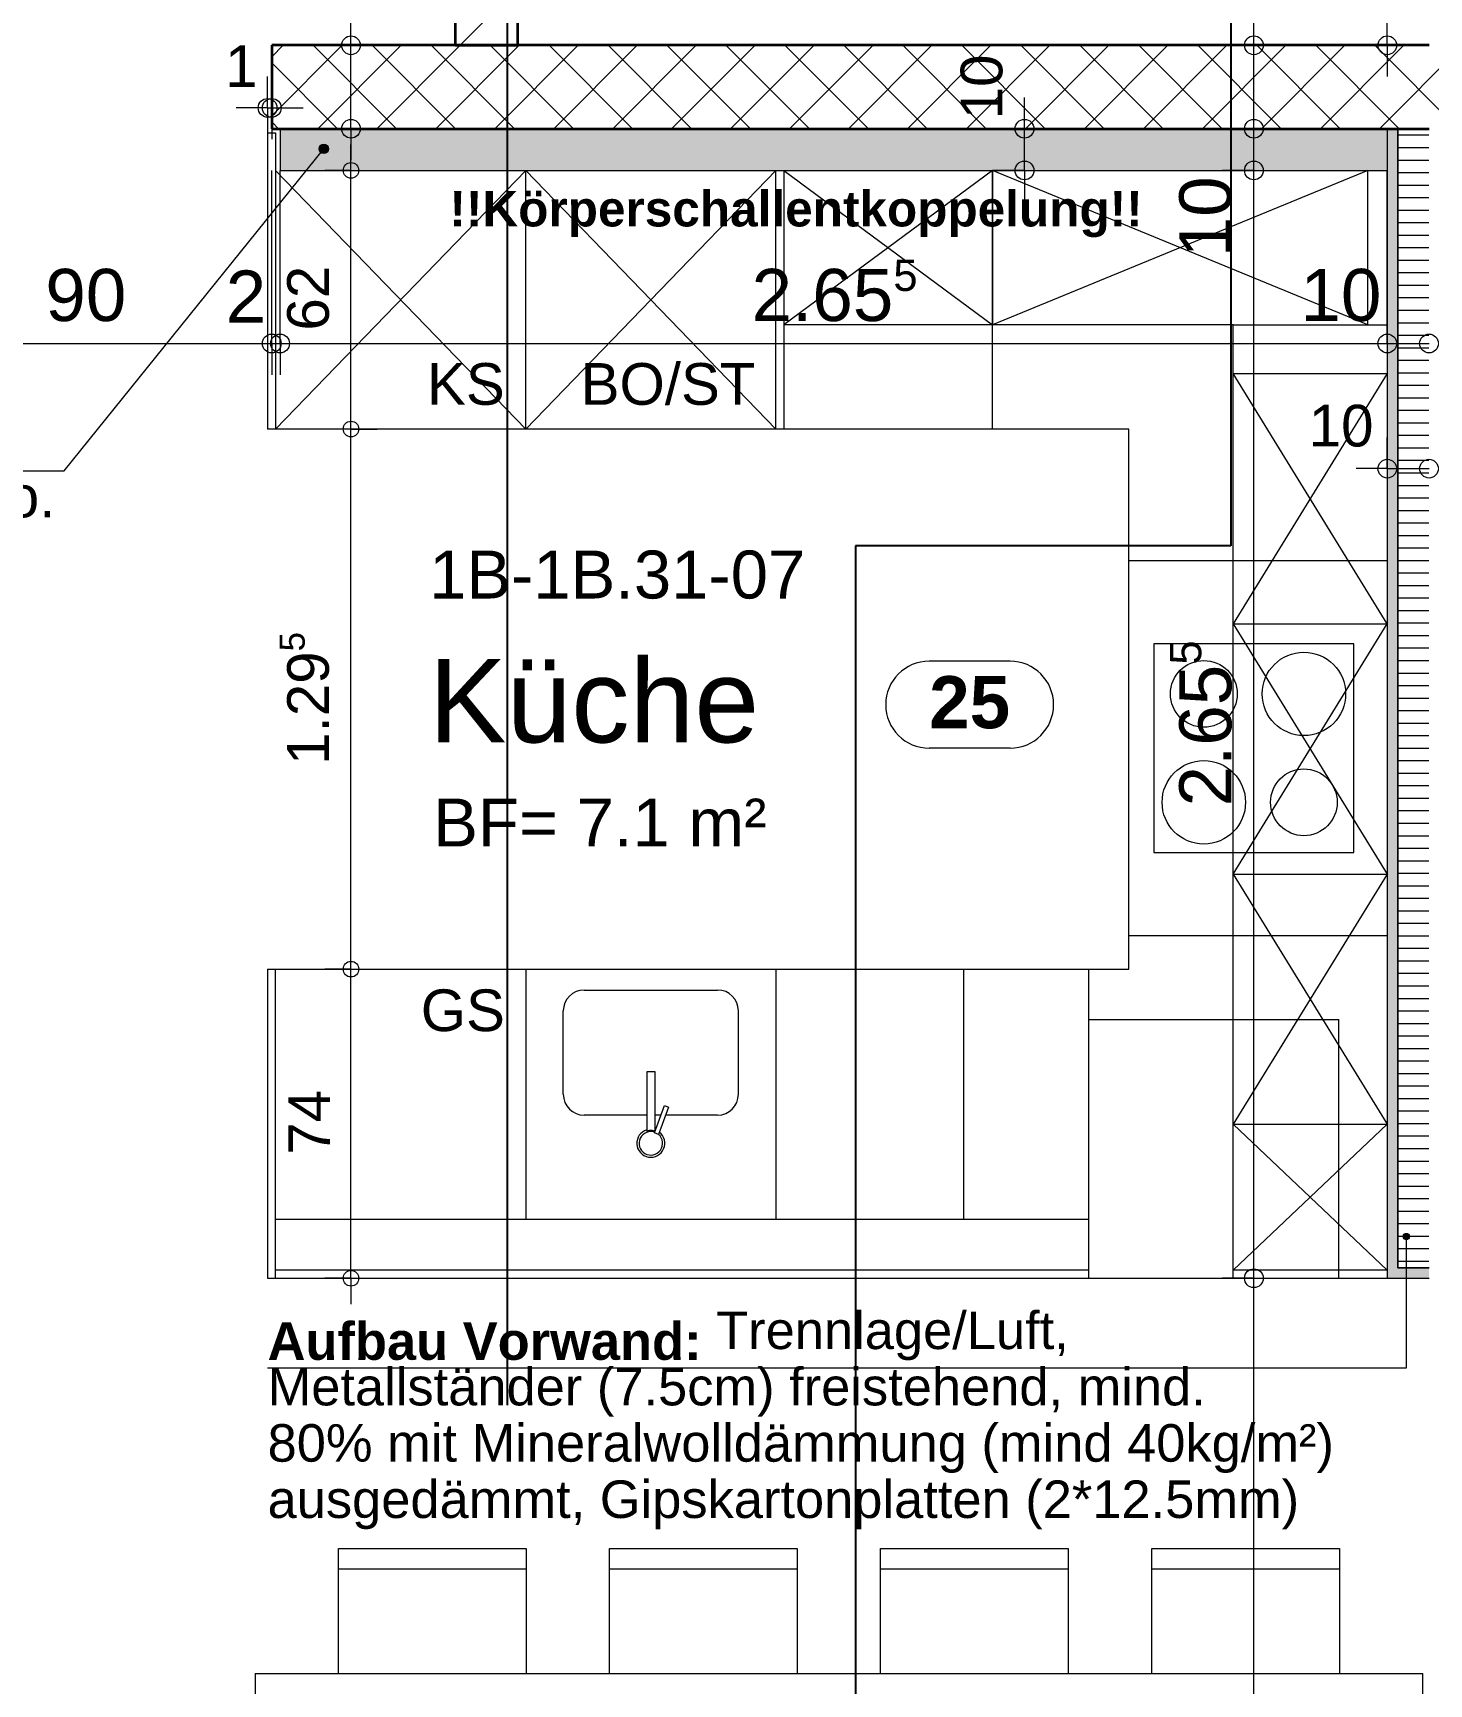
# Model space of a CAD drawing. Header units: metres. Extents: x 0.003 to 0.843, y 0.003 to 0.597.
# Drawn here: x 0.4049 to 0.4719, y 0.2022 to 0.2813 of the extents above; entities that cross this region are included whole.
import ezdxf

# ---------------------------------------------------------------- set-up
doc = ezdxf.new("R2010")
doc.units = ezdxf.units.M
for name, pattern in [('AUSGEZOGEN', [0]), ('LINIE_23', [0.0079, 0.004, -0.0013, 0, -0.0013, 0, -0.0013]), ('STRICHLINIE', [19.049999999999997, 12.7, -6.35]), ('STRICHPUNKT', [25.4, 12.7, -6.35, 0, -6.35])]:
    doc.linetypes.add(name, pattern=pattern)
for name, color, linetype, lineweight in [('Bauachsen grob', 7, 'STRICHPUNKT', 13), ('Detailmasse', 7, 'AUSGEZOGEN', 13), ('Kueche', 7, 'AUSGEZOGEN', 18), ('Leichtbauwaende', 7, 'AUSGEZOGEN', 18), ('Moebel', 253, 'AUSGEZOGEN', 13), ('Raumbezeichnung', 7, 'AUSGEZOGEN', 18), ('Sanitaer Vermassung', 251, 'AUSGEZOGEN', 18), ('Schnittbegrenzung', 7, 'AUSGEZOGEN', 13), ('Text Werkplan Ausfuehrung', 7, 'AUSGEZOGEN', 25), ('Wand Beton bewehrt', 7, 'AUSGEZOGEN', 35), ('Wand Mauerwerk tragend', 7, 'AUSGEZOGEN', 35), ('Werkplan- Ausfuehrungsmasse', 7, 'AUSGEZOGEN', 13)]:
    doc.layers.add(name, color=color, linetype=linetype, lineweight=lineweight)
doc.styles.add('ARIAL', font='ARIAL.TTF')

msp = doc.modelspace()

# ---------------------------------------------------------------- hatches: boundary and pattern name
at = {"layer": 'Leichtbauwaende', "linetype": 'AUSGEZOGEN', "lineweight": 13}
msp.add_hatch(color=254, dxfattribs=at).paths.add_polyline_path([(0.469859989564866, 0.2767399938814342), (0.469859989564866, 0.2747399939261377), (0.4167599907517432, 0.2747399939261377), (0.4167599907517432, 0.2767399938814342)], flags=16)
for points in [[(0.469859989564866, 0.2767399938814342), (0.4698599895648662, 0.2221199951022864), (0.4703599895536902, 0.2221199951022864), (0.4703599895536902, 0.2767399938814342)], [(0.4718599895201626, 0.2221199951022864), (0.4698599895648662, 0.2221199951022864), (0.4698599895648662, 0.2216199951134623), (0.4718599895201626, 0.2216199951134623)]]:
    msp.add_hatch(color=9, dxfattribs=at).paths.add_polyline_path(points)
at = {"layer": 'Text Werkplan Ausfuehrung', "linetype": 'AUSGEZOGEN', "lineweight": 13}
for points in [[(0.4186325427745625, 0.2758096261052921), (0.4190290016946433, 0.2756346483174043), (0.4186785991914799, 0.2759169898300116)], [(0.4186447938011688, 0.275695731809029), (0.4189338887626036, 0.2755668125371425), (0.4186325427745625, 0.2758096261052921)], [(0.4186325427745625, 0.2758096261052921), (0.4189338887626036, 0.2755668125371425), (0.4190290016946433, 0.2756346483174043)], [(0.4188199944735208, 0.2755545615194473), (0.4186447938011688, 0.275695731809029), (0.4187126307488013, 0.2756006179363648)], [(0.4186447938011688, 0.275695731809029), (0.4188199944735208, 0.2755545615194473), (0.4189338887626036, 0.2755668125371425)], [(0.4186785991914799, 0.2759169898300116), (0.4190750590521852, 0.2757420132094944), (0.4187737130641441, 0.275984826777644)], [(0.4186785991914799, 0.2759169898300116), (0.4190290016946433, 0.2756346483174043), (0.4190750590521852, 0.2757420132094944)], [(0.4187737130641441, 0.275984826777644), (0.4190628080416705, 0.2758559075074885), (0.4188876073693185, 0.27599707779707)], [(0.4187737130641441, 0.275984826777644), (0.4190750590521852, 0.2757420132094944), (0.4190628080416705, 0.2758559075074885)], [(0.4188876073693185, 0.27599707779707), (0.4190628080416705, 0.2758559075074885), (0.4189949722614086, 0.2759510204395282)], [(0.4706251337495324, 0.2236199950687588), (0.4709251327567015, 0.2236199950687588), (0.4709041327557039, 0.2236949950723211)], [(0.4706251337495324, 0.2236199950687588), (0.4709041327557039, 0.2236949950723211), (0.4706461337505298, 0.2236949950723211)], [(0.4706461337505298, 0.2235449960646472), (0.4709251327567015, 0.2236199950687588), (0.4706251337495324, 0.2236199950687588)], [(0.4706461337505298, 0.2236949950723211), (0.4709041327557039, 0.2236949950723211), (0.4708501327607686, 0.2237489950748859)], [(0.4706461337505298, 0.2236949950723211), (0.4708501327607686, 0.2237489950748859), (0.4707001337530946, 0.2237489950748859)], [(0.4706461337505298, 0.2235449960646472), (0.4709041327557039, 0.2235449960646472), (0.4709251327567015, 0.2236199950687588)], [(0.4707001337530946, 0.2234909960697117), (0.4709041327557039, 0.2235449960646472), (0.4706461337505298, 0.2235449960646472)], [(0.4707001337530946, 0.2237489950748859), (0.4708501327607686, 0.2237489950748859), (0.470775133756657, 0.2237699950758834)], [(0.4707001337530946, 0.2234909960697117), (0.4708501327607686, 0.2234909960697117), (0.4709041327557039, 0.2235449960646472)], [(0.4708501327607686, 0.2234909960697117), (0.4707001337530946, 0.2234909960697117), (0.470775133756657, 0.2234699960687143)]]:
    msp.add_hatch(color=7, dxfattribs=at).paths.add_polyline_path(points)

# ---------------------------------------------------------------- linework, layer by layer
at = {"layer": 'Bauachsen grob', "color": 32, "linetype": 'LINIE_23', "lineweight": 25, "true_color": 0xc36e14}
msp.add_line((0.4276599902656923, 0.01553999971970916), (0.4276599902656923, 0.5826399870440364), dxfattribs=at)
at = {"layer": 'Detailmasse', "color": 240, "linetype": 'AUSGEZOGEN', "lineweight": 13}
for p, q in [((0.4161599907651544, 0.2777399938590825), (0.4161599907651544, 0.279239993872121)), ((0.416359990760684, 0.2777399938590825), (0.416359990760684, 0.279239993872121)), ((0.4524599899537864, 0.2767399938814342), (0.4524599899537864, 0.2782399938944727)), ((0.4161599907651544, 0.2777399938590825), (0.4146599937733561, 0.2777399938590825)), ((0.4161599907651544, 0.2777399938590825), (0.4161599907651544, 0.2762399968672843)), ((0.4161599907651544, 0.2777399938590825), (0.4161599907651544, 0.2777399938590825)), ((0.4161599907651544, 0.2777399938590825), (0.416359990760684, 0.2777399938590825)), ((0.416359990760684, 0.2777399938590825), (0.416359990760684, 0.2762399968672843)), ((0.416359990760684, 0.2777399938590825), (0.416359990760684, 0.2777399938590825)), ((0.416359990760684, 0.2777399938590825), (0.4178599907737224, 0.2777399938590825)), ((0.4524599899537864, 0.2767399938814342), (0.4509599899407479, 0.2767399938814342)), ((0.4524599899537864, 0.2767399938814342), (0.4539599869455846, 0.2767399938814342)), ((0.4524599899537864, 0.2767399938814342), (0.4524599899537864, 0.2767399938814342)), ((0.4524599899537864, 0.2747399939261377), (0.4524599899537864, 0.2767399938814342)), ((0.4524599899537864, 0.2747399939261377), (0.4509599899407479, 0.2747399939261377)), ((0.4524599899537864, 0.2747399939261377), (0.4539599869455846, 0.2747399939261377)), ((0.4524599899537864, 0.2747399939261377), (0.4524599899537864, 0.2747399939261377)), ((0.4524599899537864, 0.2747399939261377), (0.4524599899537864, 0.2732399969343395)), ((0.469859989564866, 0.26043987120054), (0.469859989564866, 0.2619398712135785)), ((0.469859989564866, 0.26043987120054), (0.4683599925730678, 0.26043987120054)), ((0.469859989564866, 0.26043987120054), (0.469859989564866, 0.2589398742087418)), ((0.469859989564866, 0.26043987120054), (0.469859989564866, 0.26043987120054)), ((0.469859989564866, 0.26043987120054), (0.4718599895201626, 0.26043987120054))]:
    msp.add_line(p, q, dxfattribs=at)
for centre in [(0.4161599907651544, 0.2777399938590825), (0.416359990760684, 0.2777399938590825), (0.4524599899537864, 0.2767399938814342), (0.4524599899537864, 0.2747399939261377), (0.469859989564866, 0.26043987120054), (0.4718599895201626, 0.26043987120054)]:
    msp.add_circle(centre, 0.0004500000039115548, dxfattribs=at)
at = {"layer": 'Kueche', "color": 7, "linetype": 'AUSGEZOGEN', "lineweight": 18}
for p, q in [((0.4161599907651544, 0.2765399938859046), (0.4165399907566606, 0.2765399938859046)), ((0.4161599907651544, 0.2765399938859046), (0.4161599907651544, 0.2623399942032993)), ((0.4165399907566606, 0.2765399938859046), (0.4165399907566606, 0.2623399942032993)), ((0.4285399904884397, 0.2747399939261377), (0.4165399907566606, 0.2623399942032993)), ((0.4285399904884397, 0.2623399942032993), (0.4165399907566606, 0.2747399939261377)), ((0.4285399904884397, 0.2623399942032993), (0.4285399904884397, 0.2747399939261377)), ((0.4405399902202188, 0.2747399939261377), (0.4285399904884397, 0.2623399942032993)), ((0.4285399904884397, 0.2747399939261377), (0.4405399902202188, 0.2623399942032993)), ((0.4405399902202188, 0.2623399942032993), (0.4405399902202188, 0.2747399939261377)), ((0.4409199902117252, 0.2747399939261377), (0.4409199902117252, 0.2623399942032993)), ((0.4313399904258499, 0.2354399948045621), (0.4377399902827979, 0.2354399948045607)), ((0.4303399904482117, 0.2304399949163285), (0.4303399904482018, 0.2344399948269125)), ((0.4387399902604571, 0.2304399949163285), (0.4387399902604471, 0.2344399948269125)), ((0.4343399903587999, 0.2315137197522691), (0.4343399903587988, 0.2286654289159774)), ((0.4347399903498569, 0.2315137197523063), (0.4343399903587999, 0.2315137197522691)), ((0.4347399903498569, 0.2286654289160147), (0.4347399903498569, 0.2315137197523063)), ((0.4347195205917119, 0.2285855688176125), (0.4351959743002561, 0.2298946146079002)), ((0.4353839128170595, 0.2298262105901031), (0.4349047174629421, 0.2285096321809324)), ((0.4351959743002561, 0.2298946146079002), (0.4353839128170595, 0.2298262105901031)), ((0.4313399904258496, 0.2294399949386712), (0.4313399904258496, 0.2294399949386712)), ((0.4343399903587988, 0.2294399949387412), (0.4313399904258575, 0.2294399949386794)), ((0.4350305062645538, 0.2294399949387599), (0.4347399903498569, 0.2294399949386302)), ((0.4377399902828065, 0.2294399949386989), (0.4352433418196068, 0.2294399949387421)), ((0.4343399903587988, 0.2286654289159774), (0.4343683552001599, 0.228676402995699)), ((0.4347116255108824, 0.2286764029957176), (0.4347399903498569, 0.2286654289160147)), ((0.4349047174665746, 0.2285096321794422), (0.4347195205917119, 0.2285855688176125)), ((0.4347520505317961, 0.2286749441154075), (0.4347399903498593, 0.2286799395954199))]:
    msp.add_line(p, q, dxfattribs=at)
at = {"layer": 'Kueche', "color": 7, "linetype": 'STRICHPUNKT', "lineweight": 18}
for p, q in [((0.4509199899882077, 0.2747399939261377), (0.4409199902117252, 0.2673399940915406)), ((0.4409199902117252, 0.2747399939261377), (0.4509199899882077, 0.2673399940915406)), ((0.4509199899882077, 0.2747399939261377), (0.4509199899882077, 0.2673399940915406)), ((0.4689199895858765, 0.2747399939261377), (0.4509199899882077, 0.2673399940915406)), ((0.4689199895858765, 0.2673399940915406), (0.4509199899882077, 0.2747399939261377)), ((0.4689199895858765, 0.2673399940915406), (0.4689199895858765, 0.2747399939261377)), ((0.4624599897302691, 0.2673399940915406), (0.4409199902117252, 0.2673399940915406)), ((0.4624599897302691, 0.2216199951134623), (0.4624599897302691, 0.2673399940915406)), ((0.4624599897302691, 0.2673399940915406), (0.469859989564866, 0.2673399940915406)), ((0.4624599897302691, 0.2649999941438437), (0.469859989564866, 0.2649999941438437)), ((0.469859989564866, 0.2649999941438437), (0.4624599897302691, 0.2529999944120646)), ((0.469859989564866, 0.2529999944120646), (0.4624599897302691, 0.2649999941438437)), ((0.4624599897302691, 0.2529999944120646), (0.469859989564866, 0.2529999944120646)), ((0.4624599897302691, 0.2529999944120646), (0.4698599895648662, 0.2409999946802855)), ((0.4624599897302691, 0.2409999946802855), (0.469859989564866, 0.2529999944120646)), ((0.4624599897302691, 0.2409999946802855), (0.4698599895648662, 0.2409999946802855)), ((0.4698599895648662, 0.2409999946802855), (0.4624599897302691, 0.2289999949485064)), ((0.4624599897302691, 0.2409999946802855), (0.4698599895648662, 0.2289999949485064)), ((0.4624599897302691, 0.2289999949485064), (0.4698599895648662, 0.2289999949485064)), ((0.4698599895648662, 0.2289999949485064), (0.4624599897302691, 0.2219999951049686)), ((0.4698599895648662, 0.2219999951049686), (0.4624599897302691, 0.2289999949485064)), ((0.4698599895648662, 0.2219999951049686), (0.4624599897302691, 0.2219999951049686))]:
    msp.add_line(p, q, dxfattribs=at)
at = {"layer": 'Kueche', "color": 7, "linetype": 'STRICHLINIE', "lineweight": 18}
for p, q in [((0.4509199899882077, 0.2623399942032993), (0.4509199899882077, 0.2747399939261377)), ((0.4574599898420277, 0.2560399943441153), (0.469859989564866, 0.2560399943441153)), ((0.4698599895648662, 0.2380399947464466), (0.4574599898420277, 0.2380399947464466)), ((0.4165399907566606, 0.2216199951134623), (0.4165399907566606, 0.2364399947822094)), ((0.4285399904884397, 0.2364399947822094), (0.4285399904884397, 0.2244399950504303)), ((0.4405399902202187, 0.2364399947822094), (0.4405399902202187, 0.2244399950504303)), ((0.4405399902202187, 0.2364399947822094), (0.4405399902202187, 0.2244399950504303)), ((0.4495399900190531, 0.2364399947822094), (0.4495399900190531, 0.2244399950504303)), ((0.4555399898849425, 0.2216199951134623), (0.4555399898849425, 0.2364399947822094)), ((0.4555399898849425, 0.2340199948363006), (0.4675399896167217, 0.2340199948363006)), ((0.4675399896167217, 0.2216199951134623), (0.4675399896167217, 0.2340199948363006)), ((0.4555399898849425, 0.2244399950504303), (0.4165399907566606, 0.2244399950504303)), ((0.4555399898849425, 0.2219999951049686), (0.4165399907566606, 0.2219999951049686))]:
    msp.add_line(p, q, dxfattribs=at)
at = {"layer": 'Kueche', "color": 7, "linetype": 'AUSGEZOGEN', "lineweight": 13}
for p, q in [((0.4574599898420277, 0.2623399942032993), (0.4161599907651544, 0.2623399942032993)), ((0.4574599898420277, 0.2364399947822094), (0.4574599898420277, 0.2623399942032993)), ((0.4682599896006289, 0.2520399944335223), (0.4586599898152056, 0.2520399944335223)), ((0.4586599898152056, 0.2520399944335223), (0.4586599898152056, 0.2420399946570397)), ((0.4682599896006289, 0.2420399946570397), (0.4682599896006289, 0.2520399944335223)), ((0.4586599898152056, 0.2420399946570397), (0.4682599896006289, 0.2420399946570397)), ((0.4161599907651544, 0.2364399947822094), (0.4161599907651544, 0.2216199951134623)), ((0.4161599907651544, 0.2364399947822094), (0.4574599898420277, 0.2364399947822094)), ((0.4161599907651544, 0.2216199951134623), (0.4718599895201626, 0.2216199951134623))]:
    msp.add_line(p, q, dxfattribs=at)
for centre, radius in [((0.4610599897615615, 0.2496399944871663), 0.001599999964237213), ((0.4658599896542732, 0.2496399944871663), 0.001999999955296517), ((0.4610599897615615, 0.2444399946033954), 0.001999999955296517), ((0.4658599896542732, 0.2444399946033954), 0.001599999964237213)]:
    msp.add_circle(centre, radius, dxfattribs=at)
at = {"layer": 'Kueche', "color": 7, "linetype": 'AUSGEZOGEN', "lineweight": 18}
for centre, radius, start, end in [((0.4313399904258413, 0.2344399948269783), 0.0009999999776482583, 89.9999918081282, 179.999946504421), ((0.4377399902827903, 0.2344399948268473), 0.0009999999776482583, 5.72728773124927e-06, 89.99998998689483), ((0.4313399904258514, 0.2304399949163944), 0.0009999999776482583, 179.9999396653199, 269.9999216849999), ((0.4377399902828001, 0.2304399949162638), 0.0009999999776482583, 269.9999216849999, 359.9999173601796), ((0.4345399903543031, 0.2280923135683583), 0.0006704687350138557, 107.3554516169985, 52.64454838295132), ((0.4345399903543212, 0.2280923135683583), 0.0005641439269301107, 69.99999999997453, 49.23600386472339), ((0.4345399903543031, 0.2282327757052502), 0.0004756719538802008, 68.84902340480554, 111.1509765951448), ((0.4345399903543212, 0.2280923135683583), 0.0006704687350138557, 69.99999999997559, 72.64454838294674)]:
    msp.add_arc(centre, radius, start, end, dxfattribs=at)
at = {"layer": 'Leichtbauwaende', "color": 7, "linetype": 'AUSGEZOGEN', "lineweight": 13}
for p, q in [((0.4167599907517432, 0.2767399938814342), (0.4167599907517432, 0.2747399939261377)), ((0.4703599895536902, 0.2767399938814342), (0.4703599895536902, 0.2232599950768054)), ((0.4718599895201626, 0.2767399938814342), (0.4703599895536902, 0.2767399938814342)), ((0.4703599907343348, 0.2764399939209233), (0.4718569907008742, 0.2764399938554874)), ((0.4703599907081081, 0.2758399939343343), (0.4718569906746475, 0.2758399938688985)), ((0.4167599907517432, 0.2747399939261377), (0.469859989564866, 0.2747399939261377)), ((0.4703599906818812, 0.2752399939477453), (0.4718569906484206, 0.2752399938823095)), ((0.4703599906556542, 0.2746399939611564), (0.4718569906221936, 0.2746399938957205)), ((0.4703599906294275, 0.2740399939745675), (0.4718569905959669, 0.2740399939091316)), ((0.4703599906032006, 0.2734399939879785), (0.47185699056974, 0.2734399939225426)), ((0.4703599905769737, 0.2728399940013895), (0.4718569905435133, 0.2728399939359537)), ((0.470359990550747, 0.2722399940148006), (0.4718569905172864, 0.2722399939493647)), ((0.4703599905245202, 0.2716399940282117), (0.4718569904910596, 0.2716399939627758)), ((0.4703599904982932, 0.2710399940416227), (0.4718569904648328, 0.2710399939761868)), ((0.4703599904720664, 0.2704399940550337), (0.4718569904386059, 0.2704399939895978)), ((0.4703599904458397, 0.2698399940684448), (0.4718569904123791, 0.2698399940030089)), ((0.4703599904196129, 0.2692399940818558), (0.4718569903861524, 0.26923999401642)), ((0.4703599903933859, 0.2686399940952668), (0.4718569903599252, 0.268639994029831)), ((0.4703599903671592, 0.2680399941086779), (0.4718569903336985, 0.268039994043242)), ((0.4703599903409322, 0.267439994122089), (0.4718569903074717, 0.2674399940566531)), ((0.4703599903147053, 0.2668399941355), (0.4718569902812448, 0.2668399940700641)), ((0.4703599902884786, 0.266239994148911), (0.471856990255018, 0.2662399940834752)), ((0.4703599902622518, 0.2656399941623221), (0.4718569902287912, 0.2656399940968862)), ((0.4703599902360249, 0.2650399941757331), (0.4718569902025644, 0.2650399941102973)), ((0.4703599902097981, 0.2644399941891442), (0.4718569901763375, 0.2644399941237083)), ((0.4703599901835713, 0.2638399942025552), (0.4718569901501107, 0.2638399941371193)), ((0.4703599901573445, 0.2632399942159663), (0.4718569901238839, 0.2632399941505304)), ((0.4703599901311176, 0.2626399942293773), (0.4718569900976571, 0.2626399941639414)), ((0.4703599901048908, 0.2620399942427883), (0.4718569900714302, 0.2620399941773525)), ((0.4703599900786641, 0.2614399942561994), (0.4718569900452035, 0.2614399941907635)), ((0.4703599900524371, 0.2608399942696104), (0.4718569900189765, 0.2608399942041746)), ((0.4703599900262102, 0.2602399942830215), (0.4718569899927496, 0.2602399942175856)), ((0.4703599899999835, 0.2596399942964325), (0.4718569899665229, 0.2596399942309967)), ((0.4703599899737567, 0.2590399943098436), (0.4718569899402961, 0.2590399942444077)), ((0.4703599899475297, 0.2584399943232546), (0.4718569899140692, 0.2584399942578187)), ((0.470359989921303, 0.2578399943366657), (0.4718569898878424, 0.2578399942712298)), ((0.4703599898950762, 0.2572399943500767), (0.4718569898616156, 0.2572399942846408)), ((0.4703599898688492, 0.2566399943634877), (0.4718569898353888, 0.2566399942980519)), ((0.4703599898426225, 0.2560399943768988), (0.4718569898091619, 0.2560399943114629)), ((0.4703599898163957, 0.2554399943903098), (0.4718569897829351, 0.255439994324874)), ((0.4703599897901688, 0.2548399944037209), (0.4718569897567084, 0.254839994338285)), ((0.4703599897639418, 0.254239994417132), (0.4718569897304812, 0.254239994351696)), ((0.4703599897377151, 0.2536399944305431), (0.4718569897042545, 0.2536399943651071)), ((0.4703599897114882, 0.2530399944439541), (0.4718569896780277, 0.2530399943785181)), ((0.4703599896852613, 0.2524399944573651), (0.4718569896518009, 0.2524399943919292)), ((0.4703599895536902, 0.2494399945244203), (0.4718569895206667, 0.2494399944589844)), ((0.4703599895536901, 0.2278399950072179), (0.4718569885765008, 0.2278399949417821)), ((0.4703599895536901, 0.227239995020629), (0.4718569885502737, 0.2272399949551931)), ((0.4703599895536902, 0.2266399950340401), (0.4718569885240471, 0.2266399949686041)), ((0.4703599895536901, 0.2260399950474511), (0.4718569884978204, 0.2260399949820152)), ((0.4703599895536902, 0.2254399950608622), (0.4718569884715932, 0.2254399949954262)), ((0.4703599895536902, 0.2248399950742732), (0.4718569884453665, 0.2248399950088373)), ((0.4703599895536902, 0.2242399950876842), (0.4718569884191398, 0.2242399950222483)), ((0.4703599895536902, 0.2236399951010953), (0.4718569883929128, 0.2236399950356593)), ((0.4703599895536902, 0.2232599950768054), (0.4703599895536902, 0.2221199951022864)), ((0.4703599895536902, 0.2230399951145063), (0.471856988366686, 0.2230399950490704)), ((0.4703599895536902, 0.2224399951279174), (0.4718569883404592, 0.2224399950624814)), ((0.4703599895536902, 0.2221199951022864), (0.4718599895201627, 0.2221199951022864))]:
    msp.add_line(p, q, dxfattribs=at)
at = {"layer": 'Leichtbauwaende', "color": 7, "linetype": 'AUSGEZOGEN', "lineweight": 18}
for p, q in [((0.469859989564866, 0.2767399938814342), (0.469859989564866, 0.2747399939261377)), ((0.4703599895536902, 0.2767399938814342), (0.469859989564866, 0.2767399938814342)), ((0.4703599895536902, 0.2232599950768054), (0.4703599895536902, 0.2767399938814342)), ((0.469859989564866, 0.2747399939261377), (0.4698599895648662, 0.2232599950768054)), ((0.4698599895648662, 0.2232599950768054), (0.4698599895648662, 0.2221199951022864)), ((0.4703599895536902, 0.2221199951022864), (0.4703599895536902, 0.2232599950768054)), ((0.4698599895648662, 0.2221199951022864), (0.4698599895648662, 0.2216199951134623)), ((0.4718599895201626, 0.2221199951022864), (0.4703599895536902, 0.2221199951022864)), ((0.4698599895648662, 0.2216199951134623), (0.4718599895201626, 0.2216199951134623))]:
    msp.add_line(p, q, dxfattribs=at)
at = {"layer": 'Leichtbauwaende', "color": 7, "linetype": 'AUSGEZOGEN', "lineweight": 13}
for points in [[(0.4703599896590346, 0.2518399944707762), (0.4703599895536902, 0.2518399944707762), (0.471856989625574, 0.2518399944053402)], [(0.4703599896328078, 0.2512399944841872), (0.4703599895536902, 0.2512399944841872), (0.4718569895993472, 0.2512399944187513)], [(0.4703599896065809, 0.2506399944975982), (0.4703599895536902, 0.2506399944975983), (0.4718569895731204, 0.2506399944321623)], [(0.4703599895803541, 0.2500399945110093), (0.4703599895536902, 0.2500399945110093), (0.4718569895468935, 0.2500399944455733)], [(0.4703599895279005, 0.2488399945378314), (0.4703599895536902, 0.2488399945378314), (0.47185698949444, 0.2488399944723954)], [(0.4703599895016737, 0.2482399945512424), (0.4703599895536902, 0.2482399945512424), (0.4718569894682131, 0.2482399944858065)], [(0.4703599894754468, 0.2476399945646535), (0.4703599895536901, 0.2476399945646535), (0.4718569894419861, 0.2476399944992175)], [(0.4703599894492201, 0.2470399945780645), (0.4703599895536901, 0.2470399945780645), (0.4718569894157594, 0.2470399945126286)], [(0.4703599894229931, 0.2464399945914756), (0.4703599895536902, 0.2464399945914756), (0.4718569893895325, 0.2464399945260396)], [(0.4703599893967662, 0.2458399946048866), (0.4703599895536902, 0.2458399946048866), (0.4718569893633056, 0.2458399945394507)], [(0.4703599893705395, 0.2452399946182977), (0.4703599895536902, 0.2452399946182977), (0.4718569893370789, 0.2452399945528617)], [(0.4703599893443127, 0.2446399946317087), (0.4703599895536902, 0.2446399946317087), (0.4718569893108521, 0.2446399945662728)], [(0.4703599893180857, 0.2440399946451198), (0.4703599895536901, 0.2440399946451197), (0.4718569892846252, 0.2440399945796838)], [(0.470359989291859, 0.2434399946585308), (0.4703599895536902, 0.2434399946585308), (0.4718569892583984, 0.2434399945930948)], [(0.4703599892656322, 0.2428399946719418), (0.4703599895536902, 0.2428399946719418), (0.4718569892321716, 0.2428399946065059)], [(0.4703599892394052, 0.2422399946853529), (0.4703599895536901, 0.2422399946853528), (0.4718569892059448, 0.2422399946199169)], [(0.4703599892131785, 0.2416399946987639), (0.4703599895536902, 0.2416399946987639), (0.4718569891797179, 0.241639994633328)], [(0.4703599891869517, 0.2410399947121749), (0.4703599895536902, 0.241039994712175), (0.4718569891534911, 0.241039994646739)], [(0.4703599891607247, 0.240439994725586), (0.4703599895536901, 0.240439994725586), (0.4718569891272644, 0.2404399946601501)], [(0.4703599891344978, 0.239839994738997), (0.4703599895536902, 0.239839994738997), (0.4718569891010372, 0.2398399946735611)], [(0.4703599891082711, 0.2392399947524081), (0.4703599895536902, 0.2392399947524081), (0.4718569890748105, 0.2392399946869722)], [(0.4703599890820443, 0.2386399947658192), (0.4703599895536902, 0.2386399947658192), (0.4718569890485838, 0.2386399947003832)], [(0.4703599890558174, 0.2380399947792302), (0.4703599895536902, 0.2380399947792302), (0.4718569890223568, 0.2380399947137943)], [(0.4703599890295906, 0.2374399947926413), (0.4703599895536902, 0.2374399947926412), (0.47185698899613, 0.2374399947272053)], [(0.4703599890033638, 0.2368399948060523), (0.4703599895536902, 0.2368399948060523), (0.4718569889699032, 0.2368399947406164)], [(0.4703599889771369, 0.2362399948194634), (0.4703599895536902, 0.2362399948194633), (0.4718569889436764, 0.2362399947540274)], [(0.4703599889509101, 0.2356399948328744), (0.4703599895536902, 0.2356399948328744), (0.4718569889174495, 0.2356399947674385)], [(0.4703599889246833, 0.2350399948462855), (0.4703599895536902, 0.2350399948462854), (0.4718569888912227, 0.2350399947808495)], [(0.4703599888984565, 0.2344399948596965), (0.4703599895536902, 0.2344399948596965), (0.471856988864996, 0.2344399947942605)], [(0.4703599888722297, 0.2338399948731076), (0.4703599895536902, 0.2338399948731075), (0.4718569888387691, 0.2338399948076716)], [(0.4703599888460027, 0.2332399948865186), (0.4703599895536902, 0.2332399948865185), (0.4718569888125421, 0.2332399948210826)], [(0.4703599888197759, 0.2326399948999296), (0.4703599895536902, 0.2326399948999296), (0.4718569887863154, 0.2326399948344937)], [(0.4703599887935491, 0.2320399949133407), (0.4703599895536902, 0.2320399949133406), (0.4718569887600885, 0.2320399948479047)], [(0.4703599887673222, 0.2314399949267517), (0.4703599895536901, 0.2314399949267516), (0.4718569887338617, 0.2314399948613158)], [(0.4703599887410955, 0.2308399949401628), (0.4703599895536902, 0.2308399949401627), (0.4718569887076349, 0.2308399948747268)], [(0.4703599887148687, 0.2302399949535738), (0.4703599895536902, 0.2302399949535738), (0.4718569886814081, 0.2302399948881378)], [(0.4703599886886417, 0.2296399949669849), (0.4703599895536901, 0.2296399949669848), (0.4718569886551812, 0.2296399949015489)], [(0.470359988662415, 0.2290399949803959), (0.4703599895536902, 0.2290399949803959), (0.4718569886289544, 0.22903999491496)], [(0.4703599886361882, 0.228439994993807), (0.4703599895536902, 0.228439994993807), (0.4718569886027276, 0.228439994928371)]]:
    msp.add_lwpolyline(points, dxfattribs=at)
at = {"layer": 'Moebel', "color": 253, "linetype": 'AUSGEZOGEN', "lineweight": 13}
for p, q in [((0.4195599906891588, 0.2086648785090224), (0.428559990487993, 0.2086648785090224)), ((0.4195599906891588, 0.2026648786431329), (0.4195599906891588, 0.2086648785090224)), ((0.428559990487993, 0.2086648785090224), (0.428559990487993, 0.2026648786431329)), ((0.4325599903985862, 0.2086648785090224), (0.4415599901974204, 0.2086648785090224)), ((0.4325599903985862, 0.2026648786431329), (0.4325599903985862, 0.2086648785090224)), ((0.4415599901974204, 0.2086648785090224), (0.4415599901974204, 0.2026648786431329)), ((0.4455599901080135, 0.2086648785090224), (0.4545599899068477, 0.2086648785090224)), ((0.4455599901080135, 0.2026648786431329), (0.4455599901080135, 0.2086648785090224)), ((0.4545599899068477, 0.2086648785090224), (0.4545599899068477, 0.2026648786431329)), ((0.4585599898174408, 0.2086648785090224), (0.4675599896162751, 0.2086648785090224)), ((0.4585599898174408, 0.2026648786431329), (0.4585599898174408, 0.2086648785090224)), ((0.4675599896162751, 0.2086648785090224), (0.4675599896162751, 0.2026648786431329)), ((0.428559990487993, 0.2076648785313742), (0.4195599906891588, 0.2076648785313742)), ((0.4415599901974204, 0.2076648785313742), (0.4325599903985862, 0.2076648785313742)), ((0.4545599899068477, 0.2076648785313742), (0.4455599901080135, 0.2076648785313742)), ((0.4675599896162751, 0.2076648785313742), (0.4585599898174408, 0.2076648785313742)), ((0.4155599907785656, 0.2026648786431329), (0.4155599907785656, 0.1866648790007608)), ((0.4155599907785656, 0.2026648786431329), (0.4715599895268682, 0.2026648786431329)), ((0.4715599895268682, 0.1866648790007608), (0.4715599895268682, 0.2026648786431329))]:
    msp.add_line(p, q, dxfattribs=at)
at = {"layer": 'Sanitaer Vermassung', "color": 240, "linetype": 'AUSGEZOGEN', "lineweight": 13}
for q in [(0.469859989564866, 0.2871399936489761), (0.4683599895518276, 0.2807399937920272), (0.4713599865566644, 0.2807399937920272), (0.469859989564866, 0.2807399937920272), (0.469859989564866, 0.279239996800229)]:
    msp.add_line((0.469859989564866, 0.2807399937920272), q, dxfattribs=at)
msp.add_circle((0.469859989564866, 0.2807399937920272), 0.0004500000039115548, dxfattribs=at)
at = {"layer": 'Schnittbegrenzung', "color": 14, "linetype": 'STRICHPUNKT', "lineweight": 25}
for p, q in [((0.4623599897325039, 0.5862399869635702), (0.4623599897325038, 0.2567399943284691)), ((0.4623599897325038, 0.2567399943284691), (0.4443599901348352, 0.2567399943284691)), ((0.4443599901348352, 0.2567399943284691), (0.4443599901348352, 0.01193999980017546))]:
    msp.add_line(p, q, dxfattribs=at)
at = {"layer": 'Text Werkplan Ausfuehrung', "color": 7, "linetype": 'AUSGEZOGEN', "lineweight": 13}
for p, q in [((0.4064087219604884, 0.2603307395961469), (0.4188538010312025, 0.2757758185998055)), ((0.4186785991914799, 0.2759169898300116), (0.4186785991914799, 0.2759169898300116)), ((0.4187126307488013, 0.2756006179363648), (0.4187126307488013, 0.2756006179363648)), ((0.4189949722614086, 0.2759510204395282), (0.4189949722614086, 0.2759510204395282)), ((0.4190290016946433, 0.2756346483174043), (0.4190290016946433, 0.2756346483174043)), ((0.363975389575614, 0.2603307395961469), (0.4064087219604884, 0.2603307395961469)), ((0.4706251337495324, 0.2236199950687588), (0.4706251337495324, 0.2236199950687588)), ((0.470775133756657, 0.2237699950758834), (0.470775133756657, 0.2237699950758834)), ((0.470775133756657, 0.2173199952095747), (0.470775133756657, 0.2236199950687588)), ((0.470775133756657, 0.2234699960687143), (0.470775133756657, 0.2234699960687143)), ((0.4709251327567015, 0.2236199950687588), (0.4709251327567015, 0.2236199950687588)), ((0.4161599907651544, 0.2173199952095747), (0.470775133756657, 0.2173199952095747))]:
    msp.add_line(p, q, dxfattribs=at)
at = {"layer": 'Text Werkplan Ausfuehrung', "color": 240, "linetype": 'AUSGEZOGEN', "lineweight": 13}
for p, q in [((0.4517711621714715, 0.2512047520762963), (0.4478864418460015, 0.2512047520762963)), ((0.4517711621714715, 0.2470380855685753), (0.4478864418460015, 0.2470380855685753))]:
    msp.add_line(p, q, dxfattribs=at)
at = {"layer": 'Text Werkplan Ausfuehrung', "color": 7, "linetype": 'AUSGEZOGEN', "lineweight": 13}
for centre, radius in [((0.4188538010312025, 0.2757758185998055), 0.0002250000019557774), ((0.470775133756657, 0.2236199950687588), 0.0001500000071246177)]:
    msp.add_circle(centre, radius, dxfattribs=at)
at = {"layer": 'Text Werkplan Ausfuehrung', "color": 240, "linetype": 'AUSGEZOGEN', "lineweight": 13}
for centre, start, end in [((0.4478864418460015, 0.2491214188224358), 90, 270), ((0.4517711621714715, 0.2491214188224358), 270, 90)]:
    msp.add_arc(centre, 0.002083333253860474, start, end, dxfattribs=at)
at = {"layer": 'Wand Beton bewehrt', "color": 7, "linetype": 'AUSGEZOGEN', "lineweight": 35}
for p, q in [((0.4251599905639887, 0.2807399937920272), (0.416359990760684, 0.2807399937920272)), ((0.416359990760684, 0.2807399937920272), (0.416359990760684, 0.2767399938814342)), ((0.4281599904969334, 0.2807399937920272), (0.4251599905639887, 0.2807399937920272)), ((0.4718599895201626, 0.2807399937920272), (0.4281599904969334, 0.2807399937920272)), ((0.416359990760684, 0.2767399938814342), (0.4167599907517432, 0.2767399938814342)), ((0.4167599907517432, 0.2767399938814342), (0.469859989564866, 0.2767399938814342)), ((0.469859989564866, 0.2767399938814342), (0.4703599895536902, 0.2767399938814342)), ((0.4703599895536902, 0.2767399938814342), (0.4718599895201626, 0.2767399938814342))]:
    msp.add_line(p, q, dxfattribs=at)
at = {"layer": 'Wand Beton bewehrt', "color": 7, "linetype": 'AUSGEZOGEN', "lineweight": 13}
for p, q in [((0.416359990760684, 0.2801895799635871), (0.4169104045891241, 0.2807399937920272)), ((0.416359990760684, 0.2773611528388409), (0.4197388317138703, 0.2807399937920272)), ((0.4223435007357845, 0.2767399938814342), (0.4183435008251915, 0.2807399937920272)), ((0.4185672589280235, 0.2767399938814342), (0.4225672588386166, 0.2807399937920272)), ((0.4251719278605309, 0.2767399938814342), (0.4211719279499377, 0.2807399937920272)), ((0.4213956860527698, 0.2767399938814342), (0.4253956859633627, 0.2807399937920272)), ((0.4280003549852769, 0.2767399938814342), (0.424000355074684, 0.2807399937920272)), ((0.4242241131775161, 0.2767399938814342), (0.428224113088109, 0.2807399937920272)), ((0.4308287821100231, 0.2767399938814342), (0.4268287821994299, 0.2807399937920272)), ((0.4270525403022621, 0.2767399938814342), (0.4310525402128551, 0.2807399937920272)), ((0.4336572092347693, 0.2767399938814342), (0.4296572093241763, 0.2807399937920272)), ((0.4298809674270084, 0.2767399938814342), (0.4338809673376013, 0.2807399937920272)), ((0.4364856363595155, 0.2767399938814342), (0.4324856364489226, 0.2807399937920272)), ((0.4327093945517546, 0.2767399938814342), (0.4367093944623476, 0.2807399937920272)), ((0.4393140634842618, 0.2767399938814342), (0.4353140635736688, 0.2807399937920272)), ((0.4355378216765008, 0.2767399938814342), (0.4395378215870938, 0.2807399937920272)), ((0.4421424906090078, 0.2767399938814342), (0.4381424906984149, 0.2807399937920272)), ((0.4383662488012471, 0.2767399938814342), (0.44236624871184, 0.2807399937920272)), ((0.4449709177337542, 0.2767399938814342), (0.4409709178231612, 0.2807399937920272)), ((0.4411946759259932, 0.2767399938814342), (0.4451946758365862, 0.2807399937920272)), ((0.4477993448585005, 0.2767399938814342), (0.4437993449479073, 0.2807399937920272)), ((0.4440231030507394, 0.2767399938814342), (0.4480231029613324, 0.2807399937920272)), ((0.4506277719832465, 0.2767399938814342), (0.4466277720726536, 0.2807399937920272)), ((0.4468515301754857, 0.2767399938814342), (0.4508515300860787, 0.2807399937920272)), ((0.4534561991079928, 0.2767399938814342), (0.4494561991973997, 0.2807399937920272)), ((0.4496799573002319, 0.2767399938814342), (0.4536799572108248, 0.2807399937920272)), ((0.456284626232739, 0.2767399938814342), (0.4522846263221461, 0.2807399937920272)), ((0.4525083844249782, 0.2767399938814342), (0.4565083843355711, 0.2807399937920272)), ((0.4591130533574853, 0.2767399938814342), (0.4551130534468922, 0.2807399937920272)), ((0.4553368115497243, 0.2767399938814342), (0.4593368114603174, 0.2807399937920272)), ((0.4619414804822315, 0.2767399938814342), (0.4579414805716384, 0.2807399937920272)), ((0.4581652386744705, 0.2767399938814342), (0.4621652385850634, 0.2807399937920272)), ((0.4647699076069775, 0.2767399938814342), (0.4607699076963847, 0.2807399937920272)), ((0.4609936657992167, 0.2767399938814342), (0.4649936657098097, 0.2807399937920272)), ((0.4675983347317239, 0.2767399938814342), (0.4635983348211307, 0.2807399937920272)), ((0.4638220929239629, 0.2767399938814342), (0.4678220928345559, 0.2807399937920272)), ((0.4704267618564701, 0.2767399938814342), (0.4664267619458771, 0.2807399937920272)), ((0.4666505200487091, 0.2767399938814342), (0.4706505199593021, 0.2807399937920272)), ((0.4732551889812163, 0.2767399938814342), (0.4692551890706233, 0.2807399937920272)), ((0.4694789471734554, 0.2767399938814342), (0.4734789470840485, 0.2807399937920272)), ((0.4195150736110382, 0.2767399938814342), (0.416359990760684, 0.2798950767317884)), ((0.4166866464862921, 0.2767399938814342), (0.416359990760684, 0.2770666496070422))]:
    msp.add_line(p, q, dxfattribs=at)
at = {"layer": 'Wand Mauerwerk tragend', "color": 7, "linetype": 'AUSGEZOGEN', "lineweight": 35}
for p, q in [((0.4251599905639887, 0.2991399933807552), (0.4251599905639887, 0.2807399937920272)), ((0.4281599904969334, 0.2807399937920272), (0.4281599904969334, 0.286039993673563)), ((0.4251599905639887, 0.2807399937920272), (0.4281599904969334, 0.2807399937920272))]:
    msp.add_line(p, q, dxfattribs=at)
at = {"layer": 'Wand Mauerwerk tragend', "color": 7, "linetype": 'AUSGEZOGEN', "lineweight": 13}
msp.add_line((0.4253956859633632, 0.2807399937920272), (0.4281599904969333, 0.2835042983255974), dxfattribs=at)
at = {"layer": 'Werkplan- Ausfuehrungsmasse', "color": 7, "linetype": 'AUSGEZOGEN', "lineweight": 13}
for p, q in [((0.4634599897079172, 0.2807399937920272), (0.4634599897079172, 0.3171399929784238)), ((0.4201599906757473, 0.2807399937920272), (0.4186599906627089, 0.2807399937920272)), ((0.4201599906757473, 0.2807399937920272), (0.4216599876675456, 0.2807399937920272)), ((0.4201599906757473, 0.2807399937920272), (0.4201599906757473, 0.2807399937920272)), ((0.4201599906757473, 0.2767399938814342), (0.4201599906757473, 0.2807399937920272)), ((0.4634599897079172, 0.2807399937920272), (0.4619599896948787, 0.2807399937920272)), ((0.4634599897079172, 0.2807399937920272), (0.4649599866997155, 0.2807399937920272)), ((0.4634599897079172, 0.2807399937920272), (0.4634599897079172, 0.2807399937920272)), ((0.4634599897079172, 0.2767399938814342), (0.4634599897079172, 0.2807399937920272)), ((0.4201599906757473, 0.2767399938814342), (0.4186599906627089, 0.2767399938814342)), ((0.4201599906757473, 0.2767399938814342), (0.4216599876675456, 0.2767399938814342)), ((0.4201599906757473, 0.2767399938814342), (0.4201599906757473, 0.2767399938814342)), ((0.4201599906757473, 0.2767399938814342), (0.4201599906757473, 0.2752399968896359)), ((0.4634599897079172, 0.2767399938814342), (0.4619599896948787, 0.2767399938814342)), ((0.4634599897079172, 0.2767399938814342), (0.4649599866997155, 0.2767399938814342)), ((0.4634599897079172, 0.2767399938814342), (0.4634599897079172, 0.2767399938814342)), ((0.4634599897079172, 0.2747399939261377), (0.4634599897079172, 0.2767399938814342)), ((0.4634599897079172, 0.2747399939261377), (0.4619599896948787, 0.2747399939261377)), ((0.4634599897079172, 0.2747399939261377), (0.4649599866997155, 0.2747399939261377)), ((0.4634599897079172, 0.2747399939261377), (0.4634599897079172, 0.2747399939261377)), ((0.4634599897079172, 0.2216199951134623), (0.4634599897079172, 0.2747399939261377)), ((0.416359990760684, 0.2664398710664295), (0.416359990760684, 0.267939871079468)), ((0.4167599907517432, 0.2664398710664295), (0.4167599907517432, 0.267939871079468)), ((0.469859989564866, 0.2664398710664295), (0.469859989564866, 0.267939871079468)), ((0.3983599911630153, 0.2664398710664295), (0.416359990760684, 0.2664398710664295)), ((0.416359990760684, 0.2664398710664295), (0.416359990760684, 0.2649398740746314)), ((0.416359990760684, 0.2664398710664295), (0.4167599907517432, 0.2664398710664295)), ((0.4167599907517432, 0.2664398710664295), (0.4167599907517432, 0.2649398740746314)), ((0.4167599907517432, 0.2664398710664295), (0.469859989564866, 0.2664398710664295)), ((0.469859989564866, 0.2664398710664295), (0.469859989564866, 0.2649398740746314)), ((0.469859989564866, 0.2664398710664295), (0.4718599895201626, 0.2664398710664295)), ((0.4634599897079172, 0.2216199951134623), (0.4619599896948787, 0.2216199951134623)), ((0.4634599897079172, 0.2216199951134623), (0.4649599866997155, 0.2216199951134623)), ((0.4634599897079172, 0.2216199951134623), (0.4634599897079172, 0.2216199951134623)), ((0.4634599897079172, 0.1668399963378907), (0.4634599897079172, 0.2216199951134623))]:
    msp.add_line(p, q, dxfattribs=at)
at = {"layer": 'Werkplan- Ausfuehrungsmasse', "color": 253, "linetype": 'AUSGEZOGEN', "lineweight": 13}
for p, q in [((0.4201599906757473, 0.2747399939261377), (0.4201599906757473, 0.2759899940146133)), ((0.4201599906757473, 0.2747399939261377), (0.4189099905872716, 0.2747399939261377)), ((0.4201599906757473, 0.2747399939261377), (0.4214099882465226, 0.2747399939261377)), ((0.4201599906757473, 0.2747399939261377), (0.4201599906757473, 0.2747399939261377)), ((0.4201599906757473, 0.2623399942032993), (0.4201599906757473, 0.2747399939261377)), ((0.4201599906757473, 0.2623399942032993), (0.4189099905872716, 0.2623399942032993)), ((0.4201599906757473, 0.2623399942032993), (0.4214099882465226, 0.2623399942032993)), ((0.4201599906757473, 0.2623399942032993), (0.4201599906757473, 0.2623399942032993)), ((0.4201599906757473, 0.2364399947822094), (0.4201599906757473, 0.2623399942032993)), ((0.4201599906757473, 0.2364399947822094), (0.4189099905872716, 0.2364399947822094)), ((0.4201599906757473, 0.2364399947822094), (0.4214099882465226, 0.2364399947822094)), ((0.4201599906757473, 0.2364399947822094), (0.4201599906757473, 0.2364399947822094)), ((0.4201599906757473, 0.2216199951134623), (0.4201599906757473, 0.2364399947822094)), ((0.4201599906757473, 0.2216199951134623), (0.4189099905872716, 0.2216199951134623)), ((0.4201599906757473, 0.2216199951134623), (0.4214099882465226, 0.2216199951134623)), ((0.4201599906757473, 0.2216199951134623), (0.4201599906757473, 0.2216199951134623)), ((0.4201599906757473, 0.2216199951134623), (0.4201599906757473, 0.220369997542687))]:
    msp.add_line(p, q, dxfattribs=at)
at = {"layer": 'Werkplan- Ausfuehrungsmasse', "color": 7, "linetype": 'AUSGEZOGEN', "lineweight": 13}
for points in [[(0.4201599906757473, 0.2807399937920272), (0.4201599906757472, 0.2843016694732578), (0.4201599906757472, 0.2843016694732578), (0.4201599906757473, 0.2991399933807552)], [(0.416359990760684, 0.2664398710664295), (0.416359990760684, 0.2670648710312939), (0.416359990760684, 0.2670648710312939), (0.416359990760684, 0.2670648710312939), (0.416359990760684, 0.2670648710312939), (0.416359990760684, 0.2670648710312939), (0.416359990760684, 0.2670648710312939), (0.416359990760684, 0.267064871031294), (0.416359990760684, 0.267064871031294), (0.416359990760684, 0.267064871031294), (0.416359990760684, 0.267064871031294), (0.416359990760684, 0.2670648710320032), (0.416359990760684, 0.2670648710320032), (0.416359990760684, 0.2670648710353825), (0.416359990760684, 0.2670648710353825), (0.416359990760684, 0.2670648710373811), (0.416359990760684, 0.2670648710373811), (0.416359990760684, 0.2671470034981033), (0.416359990760684, 0.2671470034981033), (0.416359990760684, 0.2671876401410642), (0.416359990760684, 0.2671876401410642), (0.416359990760684, 0.2747399939261377)], [(0.4167599907517432, 0.2664398710664295), (0.4167599907517432, 0.2670648710312939), (0.4167599907517432, 0.2670648710312939), (0.4167599907517432, 0.2670648710312939), (0.4167599907517432, 0.2670648710312939), (0.4167599907517432, 0.2670648710312939), (0.4167599907517432, 0.2670648710312939), (0.4167599907517432, 0.267064871031294), (0.4167599907517432, 0.267064871031294), (0.4167599907517432, 0.267064871031294), (0.4167599907517432, 0.267064871031294), (0.4167599907517432, 0.2670648710320059), (0.4167599907517432, 0.2670648710320059), (0.4167599907517432, 0.2670648710353984), (0.4167599907517432, 0.2670648710353984), (0.4167599907517432, 0.2670648710374048), (0.4167599907517432, 0.2670648710374048), (0.4167599907517431, 0.2671473233054115), (0.4167599907517431, 0.2671473233054115), (0.4167599907517432, 0.2671881181792877), (0.4167599907517432, 0.2671881181792877), (0.4167599907517432, 0.2747399939261377)], [(0.469859989564866, 0.2664398710664295), (0.469859989564866, 0.2670648710312939), (0.469859989564866, 0.2670648710312939), (0.469859989564866, 0.2670648710312939), (0.469859989564866, 0.2670648710312939), (0.469859989564866, 0.2670648710312939), (0.469859989564866, 0.2670648710312939), (0.469859989564866, 0.267064871031294), (0.469859989564866, 0.267064871031294), (0.469859989564866, 0.2670648710323725), (0.469859989564866, 0.2670648710323725), (0.469859989564866, 0.2670648710375118), (0.469859989564866, 0.2670648710375118), (0.469859989564866, 0.2670648710405512), (0.469859989564866, 0.2670648710405512), (0.4698599895648659, 0.2671897777255766), (0.4698599895648659, 0.2671897777255766), (0.469859989564866, 0.2747399939261377)]]:
    msp.add_lwpolyline(points, dxfattribs=at)
for centre in [(0.4201599906757473, 0.2807399937920272), (0.4634599897079172, 0.2807399937920272), (0.4201599906757473, 0.2767399938814342), (0.4634599897079172, 0.2767399938814342), (0.4634599897079172, 0.2747399939261377), (0.416359990760684, 0.2664398710664295), (0.4167599907517432, 0.2664398710664295), (0.469859989564866, 0.2664398710664295), (0.4718599895201626, 0.2664398710664295), (0.4634599897079172, 0.2216199951134623)]:
    msp.add_circle(centre, 0.0004500000039115548, dxfattribs=at)
at = {"layer": 'Werkplan- Ausfuehrungsmasse', "color": 253, "linetype": 'AUSGEZOGEN', "lineweight": 13}
for centre in [(0.4201599906757473, 0.2747399939261377), (0.4201599906757473, 0.2623399942032993), (0.4201599906757473, 0.2364399947822094), (0.4201599906757473, 0.2216199951134623)]:
    msp.add_circle(centre, 0.0003750000265426934, dxfattribs=at)

# ---------------------------------------------------------------- texts
at = {"layer": 'Detailmasse', "color": 240, "linetype": 'AUSGEZOGEN', "lineweight": 13, "char_height": 0.002, "width": 0.001, "attachment_point": 7, "style": 'ARIAL'}
for s, insert in [('1', (0.4141210516901276, 0.2787399938367307)), ('10', (0.4660905326405366, 0.2614739775894318))]:
    msp.add_mtext(s, dxfattribs=dict(at, insert=insert))
at = {"layer": 'Detailmasse', "color": 240, "linetype": 'AUSGEZOGEN', "lineweight": 13, "insert": (0.451425883564895, 0.2771899938713759), "char_height": 0.002, "width": 0.001, "attachment_point": 7, "rotation": 90.00000250447816, "style": 'ARIAL'}
msp.add_mtext('10', dxfattribs=at)
at = {"layer": 'Raumbezeichnung', "color": 7, "linetype": 'AUSGEZOGEN', "lineweight": 18, "attachment_point": 7, "style": 'ARIAL'}
for s, insert, char_height, width in [('1B-1B.31-07', (0.42390664490824, 0.25418063696527), 0.002299999952316284, 0.001149999976158142), ('Küche', (0.4238915006963324, 0.247254383799509), 0.004, 0.002), ('BF=\\~7.1\\~m²', (0.4241068982350247, 0.2423217959206395), 0.002299999952316284, 0.001149999976158142)]:
    msp.add_mtext(s, dxfattribs=dict(at, insert=insert, char_height=char_height, width=width))
at = {"layer": 'Text Werkplan Ausfuehrung', "color": 240, "linetype": 'AUSGEZOGEN', "lineweight": 25, "insert": (0.424882316984785, 0.2715299939358976), "char_height": 0.001700000047683716, "width": 0.0008500000238418579, "attachment_point": 7, "style": 'ARIAL'}
msp.add_mtext('\\fArial|i0|b1|c0|p0;!!Körperschallentkoppelung!!', dxfattribs=at)
at = {"layer": 'Text Werkplan Ausfuehrung', "color": 7, "linetype": 'AUSGEZOGEN', "lineweight": 25, "char_height": 0.002, "width": 0.001, "attachment_point": 7, "style": 'ARIAL'}
for s, insert in [('KS', (0.4238066571238113, 0.2634733274665969)), ('BO/ST', (0.431173323719202, 0.2634733274889486)), ('GS', (0.423506657151006, 0.2334399948045612))]:
    msp.add_mtext(s, dxfattribs=dict(at, insert=insert))
at = {"layer": 'Text Werkplan Ausfuehrung', "color": 7, "linetype": 'AUSGEZOGEN', "lineweight": 13, "insert": (0.3639753893570571, 0.2577307395425028), "char_height": 0.002, "width": 0.001, "attachment_point": 7, "style": 'ARIAL'}
msp.add_mtext('Küche;\\~ok\\~LBW\\~+2.15\\~ab\\~ok\\~f.\\~Bo.', dxfattribs=at)
at = {"layer": 'Text Werkplan Ausfuehrung', "color": 240, "linetype": 'AUSGEZOGEN', "lineweight": 13, "insert": (0.4478864418460015, 0.2479547521582527), "char_height": 0.0025, "width": 0.00125, "attachment_point": 7, "style": 'ARIAL'}
msp.add_mtext('\\fArial|i0|b1|c0|p0;25', dxfattribs=at)
at = {"layer": 'Text Werkplan Ausfuehrung', "color": 7, "linetype": 'AUSGEZOGEN', "lineweight": 18, "char_height": 0.001799999952316284, "width": 0.0008999999761581421, "attachment_point": 7, "style": 'ARIAL'}
for s, insert in [('Trennlage/Luft,\\~', (0.4376728138700127, 0.217679995263517)), ('\\fArial|i0|b1|c0|p0;Aufbau\\~Vorwand:\\~', (0.4161599907651544, 0.217679995263517)), ('Metallständer\\~(7.5cm)\\~freistehend,\\~mind.\\~', (0.4161599906471335, 0.2149799954542519)), ('80%\\~mit\\~Mineralwolldämmung\\~(mind\\~40kg/m²)\\~', (0.4161599905291127, 0.2122799956449867)), ('ausgedämmt,\\~Gipskartonplatten\\~(2*12.5mm)', (0.4161599904110921, 0.2095799958357216))]:
    msp.add_mtext(s, dxfattribs=dict(at, insert=insert))
at = {"layer": 'Werkplan- Ausfuehrungsmasse', "color": 7, "linetype": 'AUSGEZOGEN', "lineweight": 13, "attachment_point": 7, "rotation": 90.00000250447816, "style": 'ARIAL'}
for s, insert, char_height, width in [('10', (0.4624173567162152, 0.2705723950210959), 0.0025, 0.00125), ('5', (0.4609590233431453, 0.251037941456257), 0.0015, 0.00075), ('2.65', (0.4624173567162152, 0.2442405332885683), 0.0025, 0.00125)]:
    msp.add_mtext(s, dxfattribs=dict(at, insert=insert, char_height=char_height, width=width))
at = {"layer": 'Werkplan- Ausfuehrungsmasse', "color": 7, "linetype": 'AUSGEZOGEN', "lineweight": 13, "attachment_point": 7, "style": 'ARIAL'}
for s, insert, char_height, width in [('90', (0.4055011915042995, 0.2674825040581317), 0.0025, 0.00125), ('2', (0.4141518052648753, 0.2674398710440778), 0.0025, 0.00125), ('2.65', (0.439370528927073, 0.2674825040581317), 0.0025, 0.00125), ('5', (0.4461679370947617, 0.268940837431202), 0.0015, 0.00075), ('10', (0.4656923906598243, 0.2674825040581317), 0.0025, 0.00125)]:
    msp.add_mtext(s, dxfattribs=dict(at, insert=insert, char_height=char_height, width=width))
at = {"layer": 'Werkplan- Ausfuehrungsmasse', "color": 253, "linetype": 'AUSGEZOGEN', "lineweight": 13, "attachment_point": 7, "rotation": 90.00000250447816, "style": 'ARIAL'}
for s, insert, char_height, width in [('62', (0.419125884286856, 0.2670597757734358), 0.002, 0.001), ('5', (0.4179592176599257, 0.2516763519465525), 0.001200000047683716, 0.0006000000238418579), ('1.29', (0.419125884286856, 0.2462384256031364), 0.002, 0.001), ('74', (0.419159990698099, 0.2275436374973506), 0.002, 0.001)]:
    msp.add_mtext(s, dxfattribs=dict(at, insert=insert, char_height=char_height, width=width))

doc.saveas('drawing.dxf')
